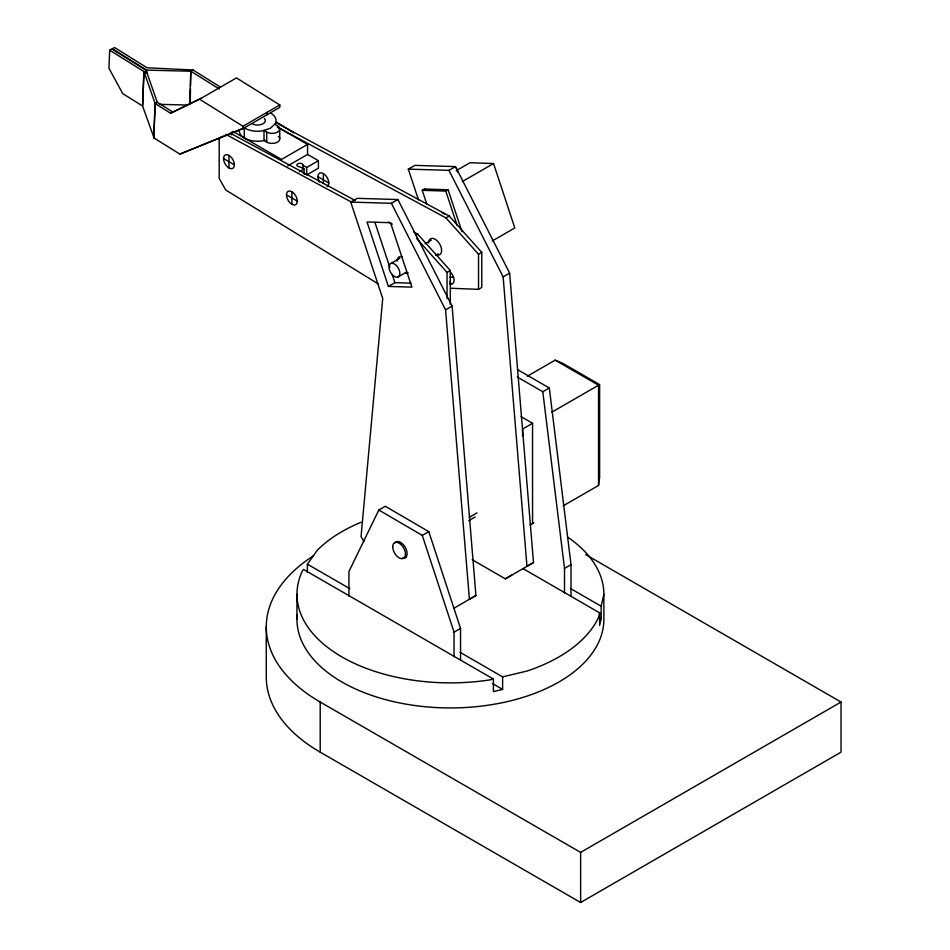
<?xml version="1.0" encoding="UTF-8"?>
<svg xmlns="http://www.w3.org/2000/svg" width="950" height="950" viewBox="0 0 950 950"><rect width="100%" height="100%" fill="white"/><g stroke="black" fill="none" stroke-linecap="round" stroke-linejoin="round"><path stroke-width="1.43" d="M146.573 73.067L146.621 70.122L112.361 48.759L114.534 47.5L147.06 67.782L192.981 69.979L220.364 87.056M190.214 103.633L190.487 88.908M190.534 85.963L190.808 71.226L192.981 69.979M157.261 102.291L155.088 103.538L153.864 137.893L179.882 154.114L242.844 128.725L279.739 107.421L279.822 104.963L236.455 77.912L199.571 99.216L170.703 113.276L155.088 103.538L143.937 71.547L142.571 105.984L122.716 93.611L108.965 68.257L109.677 50.208L111.851 48.949L146.11 70.324L157.261 102.291L172.864 112.029L201.732 97.969M189.632 104.156L190.808 71.226L146.621 70.122M242.844 128.725L242.939 126.267L279.822 104.963M266.831 114.867L266.914 112.421M143.937 71.547L142.631 106.222L154.09 138.035M153.781 138.225L155.088 103.538M145.991 73.186L146.11 70.324M563.207 505.851L598.536 485.45L599.616 477.304L599.616 384.596L562.721 363.292L555.133 360.157L527.369 376.188M302.979 169.076L303.038 165.086A3.064 1.769 0 0 0 299.974 163.305A3.064 1.769 0 0 0 296.899 165.086A3.064 1.769 0 0 0 299.974 166.856L304.095 168.969L304.095 173.981M460.228 652.401L502.621 676.875L527.143 671.009A153.449 88.599 0 0 0 598.643 617.215L599.628 612.857L522.999 568.599M599.628 612.857L599.628 625.385L601.148 618.735L601.148 606.207L603.867 594.284A153.449 88.599 0 0 0 567.946 537.32M460.548 660.214L460.548 628.413L428.794 531.644L385.344 506.279L378.836 510.031L348.935 571.496L348.935 596.066M307.372 572.494L307.372 564.146L317.526 549.991A153.449 88.599 0 0 1 361.059 522.263M222.454 136.349L219.201 138.356L219.201 178.446L225.708 189.976L378.005 283.765M170.703 113.276L172.864 112.029M179.882 154.114L245.017 127.466M287.719 165.882L307.562 154.434L307.562 144.412L281.521 159.446L232.881 131.361M299.404 171.677L304.095 168.969M306.696 167.461L318.416 160.692L318.416 168.209L306.696 174.978L306.696 167.461L302.979 165.324M426.811 204.179L422.239 190.297L424.721 188.872M456.214 170.691L469.977 162.735L493.549 163.542L514.793 227.953L492.266 240.967M422.239 190.297L445.799 191.104L448.281 189.667M462.246 181.604L493.549 163.542M415.601 235.458L417.762 234.199L450.324 270.536L450.324 304.154M278.006 127.407L445.978 217.918L449.231 216.03L481.781 252.368L481.781 287.446L478.527 289.334L450.419 288.254M391.008 263.399L399.831 258.317M425.03 243.758L431.324 240.124M397.848 277.079A7.671 4.429 60 0 0 396.364 265.513A7.671 4.429 60 0 0 389.072 268.137A7.671 4.429 60 0 0 397.848 277.079L406.671 271.985M435.646 255.253L438.164 253.804M447.058 298.728L447.058 272.413L450.324 270.536M478.527 289.334L478.527 254.244L481.781 252.368M517.263 376.996L542.794 391.733L549.314 387.98L571.009 564.633L571.009 596.446M532.558 523.545L532.558 423.308L522.583 429.067L522.583 436.026M551.855 412.169L599.616 384.596M378.836 510.031L422.287 535.408L428.794 531.644M469.336 517.299L476.995 512.869M403.608 558.291L406.161 556.819M468.742 520.683L475.131 517.002M530.088 524.97L533.841 522.797M454.112 608.119L475.926 595.531L452.093 306.09L397.919 199.547L357.247 198.336L350.728 202.089L382.731 298.514L361.059 536.548L363.945 541.559M472.162 559.657L505.305 578.847L533.496 562.578L509.651 273.137L455.478 166.594L414.817 165.383L408.298 169.136L418.499 199.88M454.041 656.747L454.041 632.166L460.548 628.413M564.502 592.978L564.502 568.397L571.009 564.633M313.607 555.702A184.146 106.317 0 0 0 320.209 702.038L580.628 852.387L841.035 702.038L841.035 752.151L580.628 902.5L320.209 752.151A184.146 106.317 0 0 1 266.273 676.97L266.273 626.857M350.728 202.089L391.4 203.3L397.919 199.547M408.298 169.136L448.958 170.347L455.478 166.594M388.407 286.437L411.896 287.137L390.521 222.692L367.032 221.991L388.407 286.437L394.927 282.684L411.077 283.159M475.926 595.531L469.407 599.284L445.574 309.843L452.093 306.09M533.496 562.578L526.965 566.331L503.132 276.889L509.651 273.137M505.305 578.847L511.824 575.094M493.418 679.072L490.129 679.856A153.449 88.599 0 0 1 302.195 571.354L303.549 569.454L493.418 679.072L493.418 691.6L502.621 689.403L502.621 676.875M264.836 140.327L261.939 140.968A18.418 10.628 0 0 1 239.246 130.34M159.256 104.334L187.245 105.034M424.591 189.038L448.079 189.739L462.021 231.764M449.884 277.163L453.577 277.305M276.058 122.716L449.231 216.03M230.268 133.166L355.264 200.521M413.856 232.097L417.762 234.199M225.708 134.342L352.011 202.398M388.467 222.051L392.374 224.152M274.799 124.284L278.374 126.397A7.671 4.429 0 0 1 277.305 132.204A7.671 4.429 0 0 1 267.188 132.347L264.005 130.482L264.005 140.505L267.188 142.369A7.671 4.429 0 0 0 277.305 142.227A7.671 4.429 0 0 0 278.374 136.42M277.317 126.956L307.562 144.412M307.562 154.434L318.416 160.692M317.941 176.724L328.795 182.982M302.979 172.841L305.461 174.266M223.535 158.555A7.671 4.429 60 0 0 231.681 168.684A7.671 4.429 60 0 0 231.681 157.831A7.671 4.429 60 0 0 223.535 158.555L234.389 164.825M286.473 194.893A7.671 4.429 60 0 0 294.607 205.01A7.671 4.429 60 0 0 294.607 194.168A7.671 4.429 60 0 0 286.473 194.893L297.326 201.151M555.133 360.157L598.536 385.213L598.536 485.45M517.394 369.55L549.314 387.98M521.075 416.67L532.558 423.308M585.758 554.646L841.035 702.038M570.451 588.489L601.148 606.207M598.595 617.262L601.148 618.735M307.372 564.146L349.754 588.62M492.349 683.466L502.621 689.403M109.677 50.208L147.238 73.601M276.379 122.004L293.811 132.869M190.808 71.226L219.308 89.003M199.571 99.216L242.939 126.267M445.978 217.918L478.527 254.244M416.48 238.284L447.058 272.413M448.958 170.347L503.132 276.889M391.4 203.3L445.574 309.843M374.941 222.442L389.821 267.271M392.148 274.277L394.927 282.684M456.368 168.328L457.758 172.532M445.799 191.104L457.128 225.435M422.287 535.408L454.041 632.166M450.027 281.319L450.953 284.121M542.794 391.733L564.502 568.397M603.867 594.284L603.867 619.341A153.449 88.599 0 0 1 446.678 707.904A153.449 88.599 0 0 1 297.148 615.018M580.628 852.387L580.628 902.5M323.368 173.589L323.368 183.611M320.209 702.038L320.209 752.151M296.97 594.284L296.97 619.341M291.899 191.757L291.899 204.286M279.751 128.547L279.751 138.569M266.724 132.062L266.724 142.084M244.281 137.94L244.281 127.918A18.418 10.628 0 0 0 261.939 130.946L270.322 128.321L275.298 123.631A18.418 10.628 0 0 0 271.011 113.288M231.61 132.062L231.61 134.924M228.962 155.42L228.962 167.948M394.951 542.878A9.203 5.32 60 0 1 405.757 548.293A9.203 5.32 60 0 1 402.277 558.125M428.616 242.974A9.203 5.32 60 0 1 434.566 238.913A9.203 5.32 60 0 1 441.536 249.126A9.203 5.32 60 0 1 436.81 254.968M319.532 182.067A7.671 4.429 60 0 1 319.532 173.209A7.671 4.429 60 0 1 327.204 177.638A7.671 4.429 60 0 1 327.204 186.497M450.514 272.306A7.671 4.429 60 0 1 454.064 280.784A7.671 4.429 60 0 1 449.599 283.836M408.262 272.876A9.203 5.32 60 0 1 405.341 273.137M397.147 261.143A9.203 5.32 60 0 1 401.981 256.666M442.13 212.788A7.671 4.429 60 0 1 444.944 214.391M264.373 118.465A7.671 4.429 0 0 1 262.2 124.165A7.671 4.429 0 0 1 252.118 123.678M392.718 546.796A9.025 5.213 60 0 0 402.289 558.695A9.025 5.213 60 0 0 402.289 545.941A9.025 5.213 60 0 0 392.718 546.796"/></g></svg>
